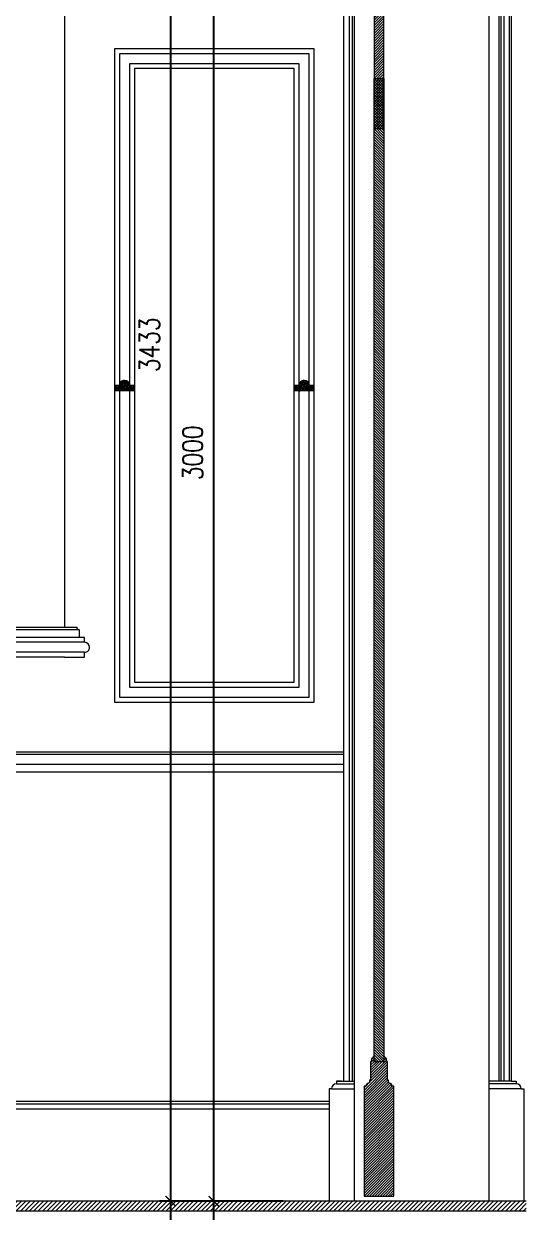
# Model space of a CAD drawing. Header units: inches. Extents: x 193287 to 241687, y 437648 to 550079.
# Drawn here: x 209982 to 210989, y 448313 to 450696 of the extents above; entities that cross this region are included whole.
import ezdxf

# ---------------------------------------------------------------- set-up
doc = ezdxf.new("R2010")
doc.units = ezdxf.units.IN
doc.header["$MEASUREMENT"] = 0
for name, color, linetype, lineweight in [('A-Dim-ID', 9, 'Continuous', 20), ('CQ Marble', 6, 'Continuous', 0), ('CQ Section Flooring fin.', 6, 'Continuous', 0), ('Marble', 6, 'Continuous', 0)]:
    doc.layers.add(name, color=color, linetype=linetype, lineweight=lineweight)
for name, color, linetype in [('CQ marble hatch', 8, 'Continuous'), ('CQ Wood Section', 1, 'Continuous'), ('WOOD', 23, 'Continuous')]:
    doc.layers.add(name, color=color, linetype=linetype)
doc.styles.add('ST9', font='romans.shx', dxfattribs={"width": 0.8})
doc.dimstyles.new('DIM-20', dxfattribs={"dimscale": 1000, "dimtxt": 0.044, "dimasz": 0.035, "dimexe": 0.022, "dimexo": 0.022, "dimgap": 0.022, "dimtad": 1, "dimdec": 0, "dimzin": 0, "dimdsep": 46, "dimtxsty": 'ST9', "dimblk1": 'ARCHTICK', "dimblk2": 'ARCHTICK', "dimsah": 1, "dimcen": 0.088, "dimdle": 0.04, "dimclrd": 256, "dimclre": 256, "dimclrt": 3, "dimadec": 0, "dimazin": 0, "dimtfac": 1, "dimtdec": 0, "dimtix": 1, "dimtofl": 0, "dimtmove": 1, "dimatfit": 3, "dimldrblk": 'CLOSED', "dimfxl": 1, "dimtolj": 1, "dimtzin": 0, "dimarcsym": 0})

# ---------------------------------------------------------------- blocks, each defined once
blk = doc.blocks.new('SECTION A AND B')
at = {"layer": 'Marble'}
h = blk.add_hatch(dxfattribs=at)
h.set_pattern_fill('ANSI31', color=8, scale=50, angle=-13.9714, style=0)
h.set_pattern_definition([(45, (284814.495, 437780.729), (-4.4194174, 4.4194174), [])])
h.paths.add_polyline_path([(316285, 486673.1), (316285, 486693.1), (313690, 486693.1), (313690, 486673.1)])
at = {"layer": 'CQ Section Flooring fin.'}
for p, q in [((316285, 486693.1, 0), (313690, 486693.1, 0)), ((316285, 486673.1, 0), (313690, 486673.1, 0))]:
    blk.add_line(p, q, dxfattribs=at)
blk = doc.blocks.new('wd-05 section')
at = {"layer": 'WOOD', "lineweight": 0}
h = blk.add_hatch(dxfattribs=at)
h.set_pattern_fill('ANSI31', color=8, scale=30, angle=810, style=0)
h.set_pattern_definition([(225, (307276.9018, 568943.7793), (-2.65165043, 2.65165043), [])])
h.paths.add_polyline_path([(327612.6, 482641.3), (327612.6, 482931.3), (327592.7, 482931.3), (327592.7, 482641.3)])
h = blk.add_hatch(dxfattribs=at)
h.set_pattern_fill('ANSI31', color=8, scale=30, angle=810, style=0)
h.set_pattern_definition([(135, (307276.9018, 394764.5357), (-2.65165043, -2.65165043), [])])
h.paths.add_polyline_path([(327612.6, 482741.3), (327612.6, 480770.3), (327592.7, 480770.3), (327592.7, 482741.3)])
h = blk.add_hatch(dxfattribs=at)
h.set_pattern_fill('ANSI31', color=8, scale=30, angle=810, style=0)
h.set_pattern_definition([(225, (306824.4557, 566445.7782), (-2.65165043, 2.65165043), [])])
edge = h.paths.add_edge_path()
edge.add_line((327632.7, 480501.3), (327632.7, 480721.3))
edge.add_line((327632.7, 480721.3), (327628.7, 480721.3))
edge.add_arc((327622.1, 480721.6), 6.66, 356.9282, 453.7279)
edge.add_line((327621.7, 480728.3), (327621.7, 480733.3))
edge.add_line((327621.7, 480733.3), (327619.7, 480733.3))
edge.add_line((327619.7, 480733.3), (327619.7, 480771.3))
edge.add_line((327619.7, 480771.3), (327617.7, 480771.3))
edge.add_line((327617.7, 480771.3), (327617.7, 480777.3))
edge.add_arc((327617.7, 480780.3), 3.01, 179.8871, 270, ccw=False)
edge.add_line((327614.6, 480780.3), (327612.6, 480780.3))
edge.add_line((327612.6, 480780.3), (327612.6, 480770.3))
edge.add_line((327612.6, 480770.3), (327592.7, 480770.3))
edge.add_line((327592.7, 480770.3), (327592.7, 480780.3))
edge.add_line((327592.7, 480780.3), (327590.7, 480780.3))
edge.add_arc((327587.7, 480780.3), 3.01, -90, 0.1129, ccw=False)
edge.add_line((327587.7, 480777.3), (327587.7, 480771.3))
edge.add_line((327587.7, 480771.3), (327585.8, 480771.3))
edge.add_line((327585.8, 480771.3), (327585.8, 480733.3))
edge.add_line((327585.8, 480733.3), (327583.8, 480733.3))
edge.add_line((327583.8, 480733.3), (327583.8, 480728.3))
edge.add_arc((327583.4, 480721.6), 6.66, 86.2721, 183.0718)
edge.add_line((327576.7, 480721.3), (327572.7, 480721.3))
edge.add_line((327572.7, 480721.3), (327572.7, 480501.3))
edge.add_line((327572.7, 480501.3), (327603.7, 480501.3))
edge.add_line((327603.7, 480501.3), (327632.7, 480501.3))
at = {"layer": 'Marble', "color": 31}
for p, q in [((327527.7, 480731.5, 0), (327517.7, 480731.5, 0)), ((327517.7, 480731.5, 0), (327517.7, 480726.5, 0)), ((327517.7, 480731.5, 0), (327552.7, 480731.5, 0)), ((327867.7, 480731.5, 0), (327822.7, 480731.5, 0)), ((327867.7, 480731.5, 0), (327877.7, 480731.5, 0)), ((327877.7, 480731.5, 0), (327877.7, 480726.5, 0)), ((327507.7, 480716.5, 0), (327502.7, 480716.5, 0)), ((327502.7, 480716.5, 0), (327502.7, 480491.3, 0)), ((327507.7, 480716.5, 0), (327552.7, 480716.5, 0)), ((327517.6, 480726.5, 0), (327552.7, 480726.5, 0)), ((327877.9, 480726.5, 0), (327822.7, 480726.5, 0)), ((327887.7, 480716.5, 0), (327822.7, 480716.5, 0)), ((327887.7, 480716.5, 0), (327892.7, 480716.5, 0)), ((327892.7, 480716.5, 0), (327892.7, 480491.3, 0))]:
    blk.add_line(p, q, dxfattribs=at)
for centre, start, end in [((327517.7, 480716.5, 0), 90, 180), ((327877.7, 480716.5, 0), 0, 90)]:
    blk.add_arc(centre, 10, start, end, dxfattribs=at)
at = {"layer": 'WOOD', "color": 8, "lineweight": 0}
for p, q in [((327867.7, 483190.3, 0), (327867.7, 480731.5, 0)), ((327531.7, 483166.4, 0), (327531.7, 480731.5, 0)), ((327863.8, 483166.4), (327863.8, 480731.5, 0)), ((327542.7, 483141.3, 0), (327542.7, 480731.5, 0)), ((327548.7, 483141.3, 0), (327548.7, 480731.5, 0)), ((327846.7, 483141.3), (327846.7, 480731.5, 0)), ((327852.7, 483141.3), (327852.7, 480731.5, 0)), ((327552.7, 483131.3, 0), (327552.7, 480491.3, 0)), ((327842.7, 483131.3), (327842.7, 480731.5, 0)), ((327822.7, 483091.3, 0), (327822.7, 480491.3, 0))]:
    blk.add_line(p, q, dxfattribs=at)
at = {"layer": 'WOOD', "lineweight": 0, "ltscale": 5, "elevation": 0}
for points in [[(327612.6, 482641.3), (327612.6, 482931.3), (327592.7, 482931.3), (327592.7, 482641.3), (327612.6, 482641.3)], [(327612.6, 482741.3), (327612.6, 480770.3), (327592.7, 480770.3), (327592.7, 482741.3), (327612.6, 482741.3)]]:
    blk.add_lwpolyline(points, dxfattribs=at)
blk.add_lwpolyline([(327632.7, 480501.3), (327632.7, 480721.3), (327628.7, 480721.3, 0.449416), (327621.7, 480728.3), (327621.7, 480733.3), (327619.7, 480733.3), (327619.7, 480771.3), (327617.7, 480771.3), (327617.7, 480777.3, -0.414791), (327614.6, 480780.3), (327612.6, 480780.3), (327612.6, 480770.3), (327592.7, 480770.3), (327592.7, 480780.3), (327590.7, 480780.3, -0.414791), (327587.7, 480777.3), (327587.7, 480771.3), (327585.8, 480771.3), (327585.8, 480733.3), (327583.8, 480733.3), (327583.8, 480728.3, 0.449416), (327576.7, 480721.3), (327572.7, 480721.3), (327572.7, 480501.3), (327603.7, 480501.3), (327603.7, 480501.3), (327632.7, 480501.3)], format="xyb", dxfattribs=at)
blk = doc.blocks.new('_ARCHTICK')
at = {"color": 0, "linetype": 'ByBlock', "const_width": 0.15}
blk.add_lwpolyline([(-0.5, -0.5), (0.5, 0.5)], dxfattribs=at)
blk = doc.blocks.new('*D724')
at = {"layer": 'A-Dim-ID', "lineweight": -2, "transparency": 16777216}
for p, q in [((210362.4, 451375.6), (210362.4, 448295.6)), ((210501.8, 451335.6), (210340.4, 451335.6)), ((210501.8, 448335.6), (210340.4, 448335.6))]:
    blk.add_line(p, q, dxfattribs=at)
at = {"layer": 'Defpoints', "color": 0, "transparency": 16777216}
for p in [(210523.8, 451335.6, 0), (210362.4, 448335.6), (210523.8, 448335.6, 0)]:
    blk.add_point(p, dxfattribs=at)
at = {"layer": 'A-Dim-ID', "lineweight": -2, "transparency": 16777216, "xscale": 20, "yscale": 20, "zscale": 20}
for p, rotation in [((210362.4, 451335.6), 90), ((210362.4, 448335.6), 270)]:
    blk.add_blockref('_ARCHTICK', p, dxfattribs=dict(at, rotation=rotation))
at = {"layer": 'A-Dim-ID', "color": 3, "transparency": 16777216, "insert": (210320.4, 449835.6), "char_height": 40, "attachment_point": 5, "rotation": 90, "style": 'ST9'}
blk.add_mtext('\\A1;3000', dxfattribs=at)
blk = doc.blocks.new('_CLOSED')
at = {"color": 0, "linetype": 'ByBlock'}
for p, q in [((-1, 0.17), (0, 0)), ((-1, 0.17), (-1, -0.17)), ((0, 0), (-1, -0.17)), ((0, 0), (-1, 0))]:
    blk.add_line(p, q, dxfattribs=at)
blk = doc.blocks.new('*D941')
at = {"layer": 'A-Dim-ID', "lineweight": -2, "transparency": 16777216}
for p, q in [((210276, 451808.6), (210276, 448295.6)), ((210400.3, 451768.6), (210254, 451768.6)), ((210400.3, 448335.6), (210254, 448335.6))]:
    blk.add_line(p, q, dxfattribs=at)
at = {"layer": 'Defpoints', "color": 0, "transparency": 16777216}
for p in [(210422.3, 451768.6, 0), (210276, 448335.6), (210422.3, 448335.6, 0)]:
    blk.add_point(p, dxfattribs=at)
at = {"layer": 'A-Dim-ID', "lineweight": -2, "transparency": 16777216, "xscale": 20, "yscale": 20, "zscale": 20}
for p, rotation in [((210276, 451768.6), 90), ((210276, 448335.6), 270)]:
    blk.add_blockref('_ARCHTICK', p, dxfattribs=dict(at, rotation=rotation))
at = {"layer": 'A-Dim-ID', "color": 3, "transparency": 16777216, "insert": (210234, 450052.1), "char_height": 40, "attachment_point": 5, "rotation": 90, "style": 'ST9'}
blk.add_mtext('\\A1;3433', dxfattribs=at)

msp = doc.modelspace()

# ---------------------------------------------------------------- hatches: boundary and pattern name
at = {"layer": 'CQ marble hatch', "ltscale": 1000, "extrusion": (-4.88522e-08, 5.98593e-09, 1)}
h = msp.add_hatch(dxfattribs=at)
h.set_pattern_fill('ANSI36', color=256, scale=25, angle=4.8e-29, style=0)
edge = h.paths.add_edge_path()
edge.add_line((210163.785, 449970.619), (210163.785, 449960.619))
edge.add_line((210163.785, 449960.619), (210203.785, 449960.619))
edge.add_line((210203.785, 449960.619), (210203.785, 449970.619))
edge.add_line((210203.785, 449970.619), (210193.785, 449970.619))
edge.add_arc((210183.648, 449970.482), 10.138, 0.774022, 89.225978)
edge.add_arc((210183.732, 449970.672), 9.947, 89.696201, 180.303799)
edge.add_line((210173.785, 449970.619), (210163.785, 449970.619))
h = msp.add_hatch(dxfattribs=at)
h.set_pattern_fill('ANSI36', color=256, scale=25, angle=4.8e-29, style=0)
edge = h.paths.add_edge_path()
edge.add_line((210523.785, 449970.619), (210523.785, 449960.619))
edge.add_line((210523.785, 449960.619), (210563.785, 449960.619))
edge.add_line((210563.785, 449960.619), (210563.785, 449970.619))
edge.add_line((210563.785, 449970.619), (210553.785, 449970.619))
edge.add_arc((210543.648, 449970.482), 10.138, 0.774022, 89.225978)
edge.add_arc((210543.732, 449970.672), 9.947, 89.696201, 180.303799)
edge.add_line((210533.785, 449970.619), (210523.785, 449970.619))

# ---------------------------------------------------------------- linework, layer by layer
at = {"layer": 'CQ Marble', "lineweight": 0, "extrusion": (-4.88522e-08, 5.98593e-09, 1)}
for p, q in [((210093.446, 449480.63, 0), (208994.124, 449480.63, 0)), ((210103.806, 449455.644, 0), (208983.764, 449455.644, 0)), ((210093.806, 449465.644, 0), (208993.764, 449465.644, 0)), ((210103.806, 449435.644, 0), (208983.764, 449435.644, 0)), ((210063.806, 449425.644, 0), (209023.764, 449425.644, 0))]:
    msp.add_line(p, q, dxfattribs=at)
at = {"layer": 'CQ Marble', "extrusion": (-4.88522e-08, 5.98593e-09, 1)}
for p, q in [((210622.71, 449235.598, 0), (208423.785, 449235.853, 0)), ((210622.71, 449195.601, 0), (208423.785, 449195.856, 0))]:
    msp.add_line(p, q, dxfattribs=at)
at = {"layer": 'CQ Marble', "color": 8, "extrusion": (-4.88522e-08, 5.98593e-09, 1)}
for p, q in [((210622.71, 449230.598, 0), (208433.732, 449230.852, 0)), ((210622.71, 449210.595, 0), (208453.732, 449210.856, 0))]:
    msp.add_line(p, q, dxfattribs=at)
at = {"layer": 'CQ Marble', "lineweight": 0, "ltscale": 1000, "extrusion": (-1.94066e-07, 2.37799e-08, 1)}
for p, q in [((208438.783, 448535.594, -0.001), (210593.787, 448535.578, 0)), ((208438.783, 448530.594, -0.001), (210593.787, 448530.578, 0)), ((208453.784, 448520.512, -0.001), (210593.787, 448520.512, -0.001))]:
    msp.add_line(p, q, dxfattribs=at)
at = {"layer": 'CQ Marble', "lineweight": 0, "extrusion": (-4.88522e-08, 5.98593e-09, 1), "elevation": -0.007}
for points in [[(209023.748, 450705.74, -1.00403227), (210063.806, 450701.582), (210063.806, 449485.644), (209023.764, 449485.644), (209023.748, 450705.754)], [(210063.806, 449425.644), (210103.806, 449425.644), (210103.806, 449435.644, 0.417323), (210113.806, 449445.644, 0.40632199), (210103.806, 449455.644), (210103.806, 449465.644), (210093.806, 449465.644), (210093.806, 449480.644, -0.46031764), (210088.806, 449485.644), (210063.806, 449485.644)]]:
    msp.add_lwpolyline(points, format="xyb", dxfattribs=at)
for points in [[(210563.785, 450645.644), (210163.785, 450645.644), (210163.785, 449335.594), (210563.785, 449335.594)], [(210523.785, 450605.644), (210203.785, 450605.644), (210203.785, 449375.594), (210523.785, 449375.594)]]:
    msp.add_lwpolyline(points, close=True, dxfattribs=at)
at = {"layer": 'CQ Marble', "color": 8, "extrusion": (-4.88522e-08, 5.98593e-09, 1), "elevation": -0.007}
for points in [[(210553.785, 450635.644), (210173.785, 450635.644), (210173.785, 449345.594), (210553.785, 449345.594)], [(210533.785, 450615.644), (210193.785, 450615.644), (210193.785, 449365.594), (210533.785, 449365.594)]]:
    msp.add_lwpolyline(points, close=True, dxfattribs=at)
at = {"layer": 'CQ Marble', "lineweight": 0, "extrusion": (-4.88522e-08, 5.98593e-09, 1), "elevation": -0.007}
for points in [[(210163.785, 449970.619), (210163.785, 449960.619), (210203.785, 449960.619), (210203.785, 449970.619), (210193.785, 449970.619, 0.40632199), (210183.785, 449980.619, 0.417323), (210173.785, 449970.619)], [(210523.785, 449970.619), (210523.785, 449960.619), (210563.785, 449960.619), (210563.785, 449970.619), (210553.785, 449970.619, 0.40632199), (210543.785, 449980.619, 0.417323), (210533.785, 449970.619)]]:
    msp.add_lwpolyline(points, format="xyb", close=True, dxfattribs=at)

# ---------------------------------------------------------------- block references
at = {"layer": 'CQ Marble'}
msp.add_blockref('SECTION A AND B', (-105296.234, -38357.474, -0.001), dxfattribs=at)
at = {"layer": 'CQ Wood Section'}
msp.add_blockref('wd-05 section', (-116908.945, -32155.673, -0.001), dxfattribs=at)

# ---------------------------------------------------------------- dimensions: what is measured, and where the dimension line sits
at = {"layer": 'A-Dim-ID'}
for base, p1, p2, picture, middle in [((210275.997, 448335.594), (210422.277, 451768.633, -0.001), (210422.277, 448335.594, 0), '*D941', (210233.997, 450052.114)), ((210362.351, 448335.594), (210523.777, 451335.594, 0), (210523.777, 448335.594, 0), '*D724', (210320.351, 449835.594))]:
    dim = msp.add_linear_dim(base=base, p1=p1, p2=p2, angle=90, dimstyle='DIM-20', override={"dimtxt": 0.04, "dimasz": 0.02}, dxfattribs=at)
    dim.commit()
    dim.dimension.update_dxf_attribs({"geometry": picture, "text_midpoint": middle})

doc.saveas('drawing.dxf')
